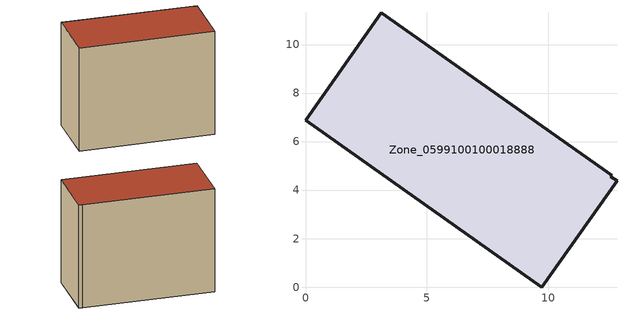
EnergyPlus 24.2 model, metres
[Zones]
Zone_0599100100018888
 floor ground (C_G): 12.63,4.61 12.59,4.55 12.84,4.38 9.74,0 0,6.88 3.13,11.3 z4.05
 wall outside (C_F): 12.63,4.61 3.13,11.3 0,6.88 9.74,0 12.84,4.38 12.59,4.55 12.63,4.61 z4.05:13.58
 roof outside (C_R): 12.59,4.55 12.63,4.61 3.13,11.3 0,6.88 9.74,0 12.84,4.38 z13.58
[BUILDING]
Pand.0599100100018888: North Axis=0; Terrain=City; Loads Convergence Tolerance Value=0.04; Temperature Convergence Tolerance Value=0.4; Solar Distribution=FullExterior; Maximum Number of Warmup Days=25; Minimum Number of Warmup Days=1
[Site:Location]
Rotterdam.The.Hague.AP_ZH_NLD Design_Conditions: Latitude=51.96; Longitude=4.45; Time Zone=1; Elevation=-4.5
[SITE:GROUNDTEMPERATURE:BUILDINGSURFACE]
18, 18, 18, 18, 18, 18, 18, 18, 18, 18, 18, 18
[MATERIAL] Thermal Absorptance=0.9; Solar Absorptance=0.7; Visible Absorptance=0.7
Name | Roughness | Thickness | Conductivity | Density | Specific Heat
G.TI.2015-2018 | MediumSmooth | 0.15 | 0.0428571 | 540 | 1210
F.TI.2015-2018 | Rough | 0.3 | 0.0666667 | 1920 | 840
R.TI.2015-2018 | MediumRough | 0.2 | 0.0333333 | 1500 | 1000
[CONSTRUCTION]
C_G: G.TI.2015-2018
C_F: F.TI.2015-2018
C_R: R.TI.2015-2018
[ZONE]
Zone_0599100100018888: Type=1; Multiplier=1; Ceiling Height=Autocalculate; Volume=Autocalculate; Floor Area=autocalculate; Part of Total Floor Area=Yes
[ZONEINFILTRATION:DESIGNFLOWRATE]
Infil_Zone_0599100100018888: Zone or ZoneList or Space or SpaceList=Zone_0599100100018888; Schedule=AlwaysOn; Design Flow Rate Calculation Method=Flow/Area; Flow Rate per Floor Area=0.0015; Constant Term Coefficient=1; Temperature Term Coefficient=0; Velocity Term Coefficient=0; Velocity Squared Term Coefficient=0
[HVACTEMPLATE:ZONE:IDEALLOADSAIRSYSTEM]
Zone_0599100100018888: Maximum Heating Supply Air Temperature=50; Minimum Cooling Supply Air Temperature=13; Maximum Heating Supply Air Humidity Ratio=0.0156; Minimum Cooling Supply Air Humidity Ratio=0.0077; Heating Limit=NoLimit; Cooling Limit=NoLimit; Dehumidification Control Type=ConstantSensibleHeatRatio; Cooling Sensible Heat Ratio=0.7; Dehumidification Setpoint=60; Humidification Control Type=None; Humidification Setpoint=30; Outdoor Air Method=None; Outdoor Air Flow Rate per Person=0.00944; Outdoor Air Flow Rate per Zone Floor Area=0; Outdoor Air Flow Rate per Zone=0; Demand Controlled Ventilation Type=None; Outdoor Air Economizer Type=NoEconomizer; Heat Recovery Type=None; Sensible Heat Recovery Effectiveness=0.7; Latent Heat Recovery Effectiveness=0.65
[ZONECONTROL:THERMOSTAT]
ThermostatControl_Zone_0599100100018888: Zone or ZoneList=Zone_0599100100018888; Control Type Schedule=DualSetpointControlType; Control 1=Thermostat_Zone_0599100100018888; Temperature Difference Between Cutout And Setpoint=0
[THERMOSTATSETPOINT:DUALSETPOINT]
Thermostat_Zone_0599100100018888: Heating Setpoint Temperature Schedule=HeatingSetpoint_Zone_0599100100018888; Cooling Setpoint Temperature Schedule=CoolingSetpoint_Zone_0599100100018888
[SCHEDULE:COMPACT]
HeatingSetpoint_Zone_0599100100018888: Through: 12/31, For: AllDays, Until: 24:00, 21
CoolingSetpoint_Zone_0599100100018888: Through: 12/31, For: AllDays, Until: 24:00, 24
DualSetpointControlType: Through: 12/31, For: AllDays, Until: 24:00, 4
AlwaysOn: Through: 12/31, For: AllDays, Until: 24:00, 1
